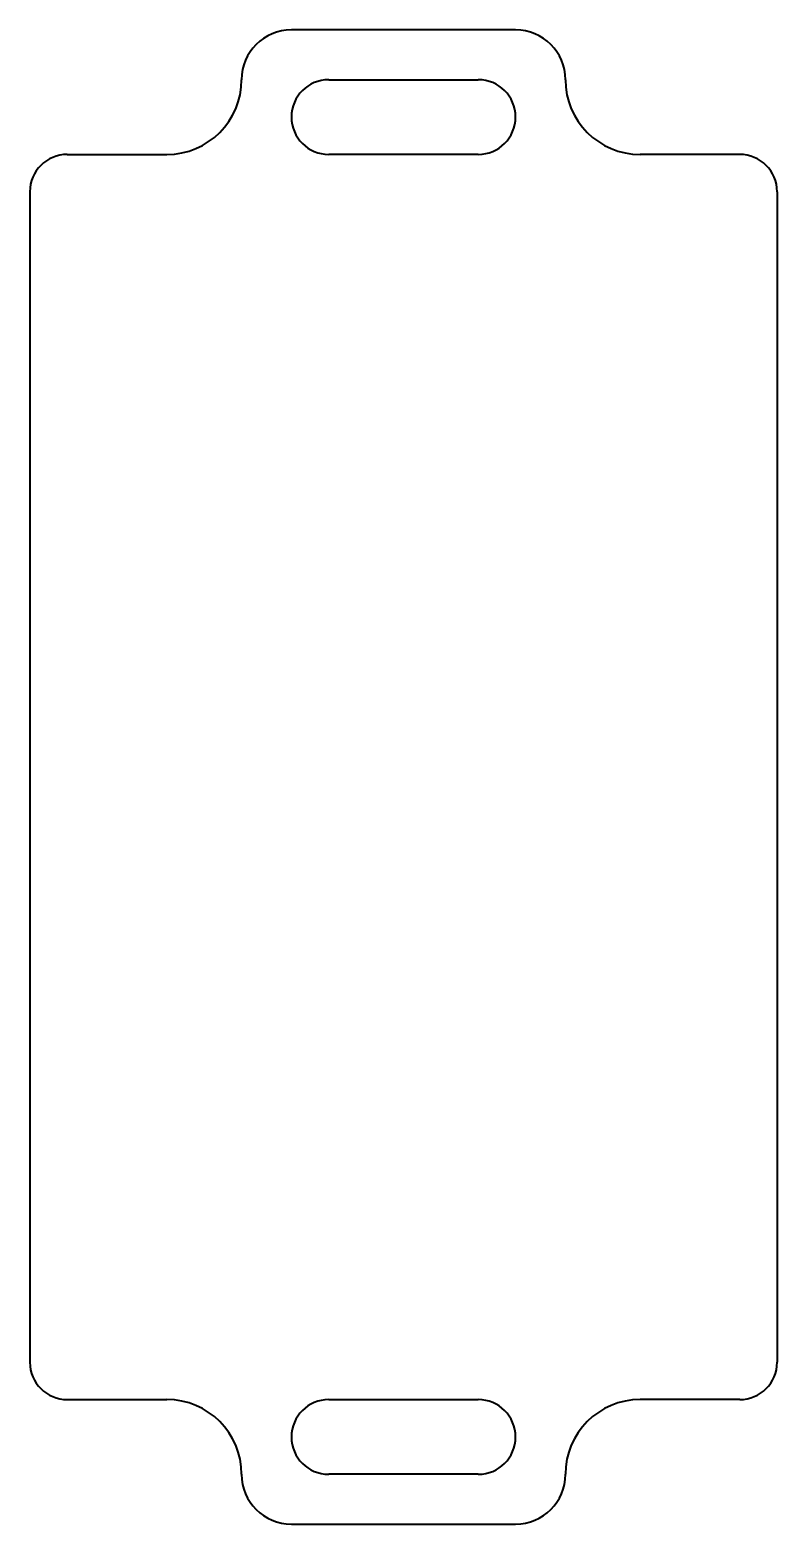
# Model space of a CAD drawing. Header units: inches. Extents: x -150 to 150, y -300 to 300.
import ezdxf

# ---------------------------------------------------------------- set-up
doc = ezdxf.new("R2010")
doc.units = ezdxf.units.IN
doc.header["$MEASUREMENT"] = 0
doc.layers.add('Visible', color=7, linetype='Continuous', lineweight=40)

msp = doc.modelspace()

# ---------------------------------------------------------------- linework, layer by layer
at = {"layer": 'Visible'}
for p, q in [((45, 300), (-45, 300)), ((-30, 280), (30, 280)), ((-135, 250), (-95, 250)), ((30, 250), (-30, 250)), ((135, 250), (95, 250)), ((-150, 235), (-150, -235)), ((150, 235), (150, -235)), ((-135, -250), (-95, -250)), ((-30, -250), (30, -250)), ((135, -250), (95, -250)), ((30, -280), (-30, -280)), ((-45, -300), (45, -300))]:
    msp.add_line(p, q, dxfattribs=at)
for centre, radius, start, end in [((-45, 280), 20, 90, 180), ((45, 280), 20, 0, 90), ((-95, 280), 30, 270, 0), ((-30, 265), 15, 90, 270), ((30, 265), 15, 270, 90), ((95, 280), 30, 180, 270), ((-135, 235), 15, 90, 180), ((135, 235), 15, 0, 90), ((-135, -235), 15, 180, 270), ((135, -235), 15, 270, 0), ((-95, -280), 30, 0, 90), ((-30, -265), 15, 90, 270), ((30, -265), 15, 270, 90), ((95, -280), 30, 90, 180), ((-45, -280), 20, 180, 270), ((45, -280), 20, 270, 0)]:
    msp.add_arc(centre, radius, start, end, dxfattribs=at)

doc.saveas('drawing.dxf')
